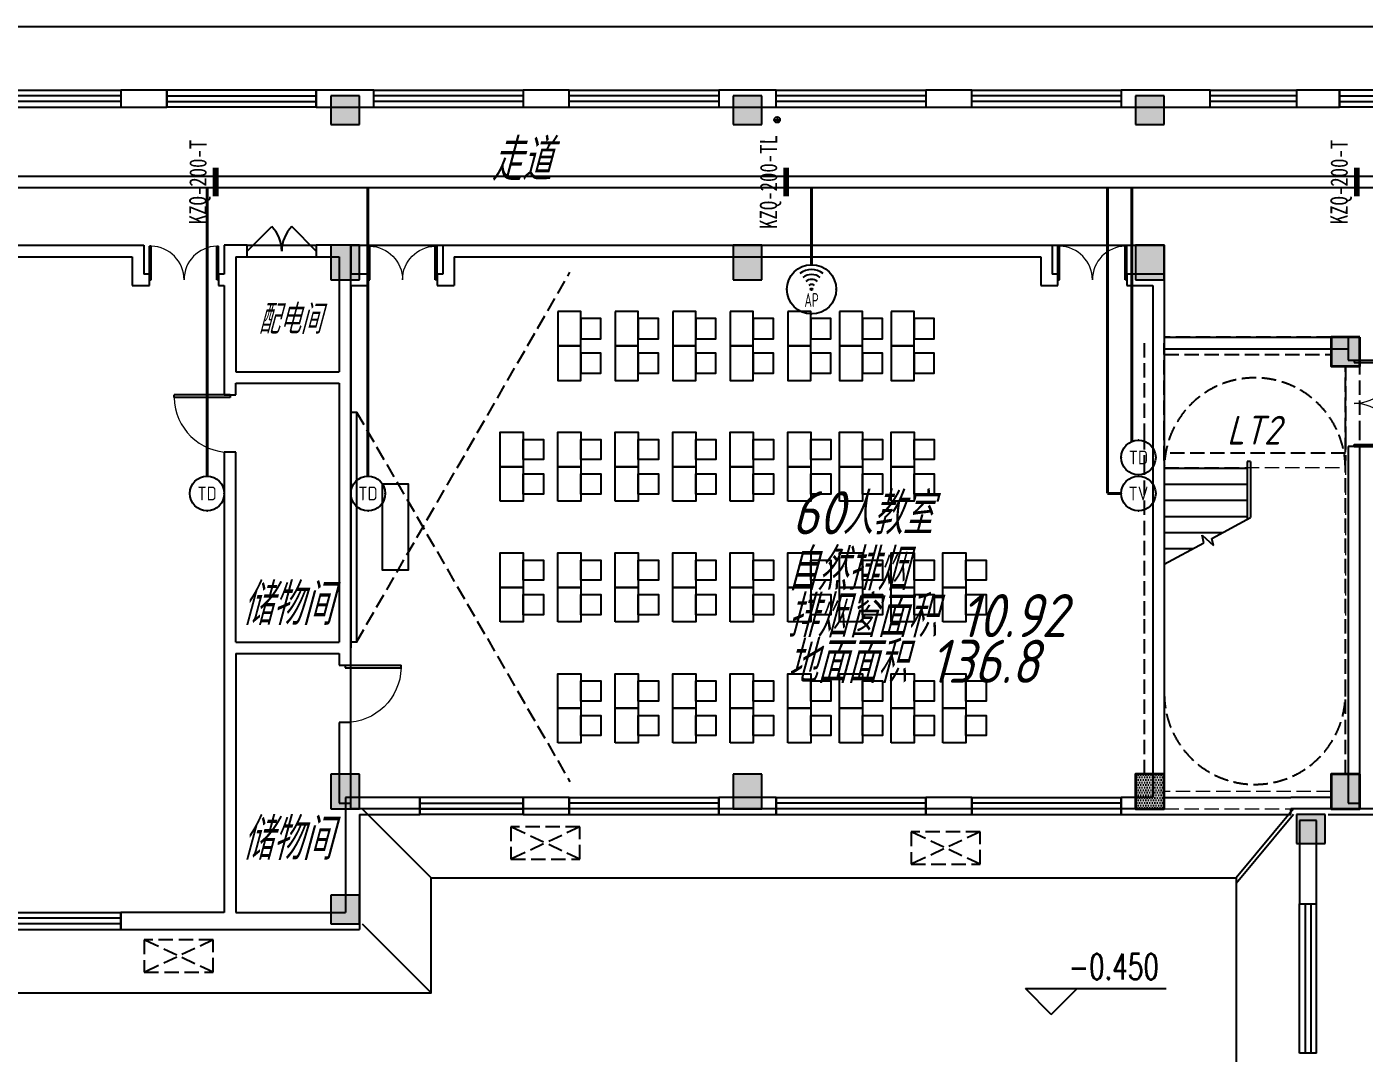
# Model space of a CAD drawing. Extents: x 1333527 to 1855755, y 1020844 to 1581249.
# Drawn here: x 1436238 to 1459502, y 1249821 to 1267671 of the extents above; entities that cross this region are included whole.
import ezdxf
from ezdxf.enums import TextEntityAlignment as Align

# ---------------------------------------------------------------- set-up
doc = ezdxf.new("R2010")
doc.units = 0
doc.header["$LTSCALE"] = 1000
doc.header["$PDSIZE"] = 5
doc.linetypes.add('__DASH', pattern=[0.35, 0.25, -0.1])
doc.linetypes.add('DASH', pattern=[0.35, 0.25, -0.1])
doc.layers.add('1-建筑底图', color=8, linetype='Continuous', plot=False)
for name, color, linetype in [('BEAM', 1, 'Continuous'), ('CABLETRAY_PDS', 4, 'Continuous'), ('EQUIP-通讯', 3, 'Continuous'), ('LTZZ', 7, 'Continuous'), ('WIRE-综合布线', 5, 'Continuous'), ('墙填充', 3, 'Continuous'), ('家具', 8, 'Continuous'), ('建筑-柱子', 9, 'Continuous'), ('建筑-柱子-填充', 8, 'Continuous'), ('抗震支吊架', 2, 'Continuous'), ('排水', 153, 'Continuous')]:
    doc.layers.add(name, color=color, linetype=linetype)
doc.layers.add('砼柱', color=2, linetype='Continuous', lineweight=35)
doc.layers.add('砼梁', color=4, linetype='Continuous', lineweight=18)
doc.styles.add('_TCH_DIM', font='SIMPLEX', dxfattribs={"bigfont": 'GBCBIG'})
doc.styles.add('_TEL_ATTDEF', font='gbenor', dxfattribs={"bigfont": 'gbcbig'})
doc.styles.add('_TEL_DIM', font='SIMPLEX', dxfattribs={"width": 0.8, "height": 3.5, "bigfont": 'HZTXT'})
doc.styles.add('kzcad', font='', dxfattribs={"width": 0.8})
doc.styles.get("Standard").update_dxf_attribs({"font": 'gbeitc.shx', "bigfont": 'gbcbig.shx'})
doc.styles.get('kzcad').set_extended_font_data('SimSun')
doc.linetypes.add('JIEDI', pattern='A,1.25,-0.25,0.25,-0.25,0.625,["/",Standard,S=0.6,R=0,X=0,Y=-0.3],0.625,-0.25,0.25,-0.25', length=4)

# ---------------------------------------------------------------- blocks, each defined once
blk = doc.blocks.new('$equip_U$00000076(win7-PC-hzk)')
blk.add_circle((0, 0.5), 0.5)
for p in [(0, 0.999), (-0.5, 0.5), (0.5, 0.5)]:
    blk.add_point(p)
at = {"color": 7, "style": '_TEL_DIM'}
blk.add_attdef('$TEXT$', text='', height=0.4, dxfattribs=at).set_placement((0, 0.5), align=Align.MIDDLE_CENTER)
at = {"color": 7, "style": '_TEL_DIM', "flags": 1}
for tag in ['A', 'REMARK']:
    blk.add_attdef(tag, text='', height=0.00002, dxfattribs=at).set_placement((0, 0), align=Align.MIDDLE_CENTER)
blk = doc.blocks.new('$equip_U$00000088(win7-PC-hzk)')
blk.add_circle((0, 0.5), 0.5)
for p in [(0, 0.999), (-0.5, 0.5), (0.5, 0.5)]:
    blk.add_point(p)
at = {"color": 7, "style": '_TEL_DIM'}
blk.add_attdef('$TEXT$', text='', height=0.4, dxfattribs=at).set_placement((0, 0.5), align=Align.MIDDLE_CENTER)
at = {"color": 7, "style": '_TEL_DIM', "flags": 1}
for tag in ['A', 'REMARK']:
    blk.add_attdef(tag, text='', height=0.00002, dxfattribs=at).set_placement((0, 0), align=Align.MIDDLE_CENTER)
blk = doc.blocks.new('$equip_U$00000091(win7-PC-hzk)')
for radius in [0.714, 0.0272]:
    blk.add_circle((0, 0), radius)
for radius in [0.571, 0.428, 0.285, 0.143]:
    blk.add_arc((0, 0), radius, 53.7049, 126.2951)
for p in [(0, 0.714), (-0.714, 0), (0.714, 0), (0, -0.714)]:
    blk.add_point(p)
at = {"color": 7, "style": '_TEL_DIM', "flags": 1}
for tag in ['A', 'REMARK']:
    blk.add_attdef(tag, text='', height=0.00002, dxfattribs=at).set_placement((0, 0), align=Align.MIDDLE_CENTER)
at = {"color": 7, "style": '_TEL_DIM', "width": 0.7}
blk.add_attdef('$TEXT$', text='', height=0.4, dxfattribs=at).set_placement((0, -0.31), align=Align.MIDDLE_CENTER)
blk = doc.blocks.new('js')
at = {"layer": '家具', "linetype": 'DASH'}
for points in [[(569568, 805988), (573281, 812418)], [(569568, 809988), (573281, 803558)]]:
    blk.add_lwpolyline(points, dxfattribs=at)
at = {"layer": '家具'}
for points in [[(573068, 811738), (573068, 811138), (573468, 811138), (573468, 811738)], [(574068, 811738), (574068, 811138), (574468, 811138), (574468, 811738)], [(575068, 811738), (575068, 811138), (575468, 811138), (575468, 811738)], [(576068, 811738), (576068, 811138), (576468, 811138), (576468, 811738)], [(577068, 811738), (577068, 811138), (577468, 811138), (577468, 811738)], [(577968, 811738), (577968, 811138), (578368, 811138), (578368, 811738)], [(578868, 811738), (578868, 811138), (579268, 811138), (579268, 811738)], [(573468, 811613), (573468, 811263), (573818, 811263), (573818, 811613)], [(574468, 811613), (574468, 811263), (574818, 811263), (574818, 811613)], [(575468, 811613), (575468, 811263), (575818, 811263), (575818, 811613)], [(576468, 811613), (576468, 811263), (576818, 811263), (576818, 811613)], [(577468, 811613), (577468, 811263), (577818, 811263), (577818, 811613)], [(578368, 811613), (578368, 811263), (578718, 811263), (578718, 811613)], [(579268, 811613), (579268, 811263), (579618, 811263), (579618, 811613)], [(573068, 811138), (573068, 810538), (573468, 810538), (573468, 811138)], [(573468, 811013), (573468, 810663), (573818, 810663), (573818, 811013)], [(574068, 811138), (574068, 810538), (574468, 810538), (574468, 811138)], [(574468, 811013), (574468, 810663), (574818, 810663), (574818, 811013)], [(575068, 811138), (575068, 810538), (575468, 810538), (575468, 811138)], [(575468, 811013), (575468, 810663), (575818, 810663), (575818, 811013)], [(576068, 811138), (576068, 810538), (576468, 810538), (576468, 811138)], [(576468, 811013), (576468, 810663), (576818, 810663), (576818, 811013)], [(577068, 811138), (577068, 810538), (577468, 810538), (577468, 811138)], [(577468, 811013), (577468, 810663), (577818, 810663), (577818, 811013)], [(577968, 811138), (577968, 810538), (578368, 810538), (578368, 811138)], [(578368, 811013), (578368, 810663), (578718, 810663), (578718, 811013)], [(578868, 811138), (578868, 810538), (579268, 810538), (579268, 811138)], [(579268, 811013), (579268, 810663), (579618, 810663), (579618, 811013)], [(569468, 805988), (569468, 809988), (569568, 809988), (569568, 805988)], [(572068, 809038), (572068, 809638), (572468, 809638), (572468, 809038)], [(573068, 809038), (573068, 809638), (573468, 809638), (573468, 809038)], [(574068, 809038), (574068, 809638), (574468, 809638), (574468, 809038)], [(575068, 809038), (575068, 809638), (575468, 809638), (575468, 809038)], [(576068, 809038), (576068, 809638), (576468, 809638), (576468, 809038)], [(577068, 809038), (577068, 809638), (577468, 809638), (577468, 809038)], [(577968, 809038), (577968, 809638), (578368, 809638), (578368, 809038)], [(578868, 809038), (578868, 809638), (579268, 809638), (579268, 809038)], [(572468, 809163), (572468, 809513), (572818, 809513), (572818, 809163)], [(573468, 809163), (573468, 809513), (573818, 809513), (573818, 809163)], [(574468, 809163), (574468, 809513), (574818, 809513), (574818, 809163)], [(575468, 809163), (575468, 809513), (575818, 809513), (575818, 809163)], [(576468, 809163), (576468, 809513), (576818, 809513), (576818, 809163)], [(577468, 809163), (577468, 809513), (577818, 809513), (577818, 809163)], [(578368, 809163), (578368, 809513), (578718, 809513), (578718, 809163)], [(579268, 809163), (579268, 809513), (579618, 809513), (579618, 809163)], [(572068, 808438), (572068, 809038), (572468, 809038), (572468, 808438)], [(572468, 808563), (572468, 808913), (572818, 808913), (572818, 808563)], [(573068, 808438), (573068, 809038), (573468, 809038), (573468, 808438)], [(573468, 808563), (573468, 808913), (573818, 808913), (573818, 808563)], [(574068, 808438), (574068, 809038), (574468, 809038), (574468, 808438)], [(574468, 808563), (574468, 808913), (574818, 808913), (574818, 808563)], [(575068, 808438), (575068, 809038), (575468, 809038), (575468, 808438)], [(575468, 808563), (575468, 808913), (575818, 808913), (575818, 808563)], [(576068, 808438), (576068, 809038), (576468, 809038), (576468, 808438)], [(576468, 808563), (576468, 808913), (576818, 808913), (576818, 808563)], [(577068, 808438), (577068, 809038), (577468, 809038), (577468, 808438)], [(577468, 808563), (577468, 808913), (577818, 808913), (577818, 808563)], [(577968, 808438), (577968, 809038), (578368, 809038), (578368, 808438)], [(578368, 808563), (578368, 808913), (578718, 808913), (578718, 808563)], [(578868, 808438), (578868, 809038), (579268, 809038), (579268, 808438)], [(579268, 808563), (579268, 808913), (579618, 808913), (579618, 808563)], [(570018, 808738), (570468, 808738), (570468, 807238), (570018, 807238)], [(572068, 806938), (572068, 807538), (572468, 807538), (572468, 806938)], [(573068, 806938), (573068, 807538), (573468, 807538), (573468, 806938)], [(574068, 806938), (574068, 807538), (574468, 807538), (574468, 806938)], [(575068, 806938), (575068, 807538), (575468, 807538), (575468, 806938)], [(576068, 806938), (576068, 807538), (576468, 807538), (576468, 806938)], [(577068, 806938), (577068, 807538), (577468, 807538), (577468, 806938)], [(577968, 806938), (577968, 807538), (578368, 807538), (578368, 806938)], [(578868, 806938), (578868, 807538), (579268, 807538), (579268, 806938)], [(579768, 806938), (579768, 807538), (580168, 807538), (580168, 806938)], [(572468, 807063), (572468, 807413), (572818, 807413), (572818, 807063)], [(573468, 807063), (573468, 807413), (573818, 807413), (573818, 807063)], [(574468, 807063), (574468, 807413), (574818, 807413), (574818, 807063)], [(575468, 807063), (575468, 807413), (575818, 807413), (575818, 807063)], [(576468, 807063), (576468, 807413), (576818, 807413), (576818, 807063)], [(577468, 807063), (577468, 807413), (577818, 807413), (577818, 807063)], [(578368, 807063), (578368, 807413), (578718, 807413), (578718, 807063)], [(579268, 807063), (579268, 807413), (579618, 807413), (579618, 807063)], [(580168, 807063), (580168, 807413), (580518, 807413), (580518, 807063)], [(572068, 806338), (572068, 806938), (572468, 806938), (572468, 806338)], [(572468, 806463), (572468, 806813), (572818, 806813), (572818, 806463)], [(573068, 806338), (573068, 806938), (573468, 806938), (573468, 806338)], [(573468, 806463), (573468, 806813), (573818, 806813), (573818, 806463)], [(574068, 806338), (574068, 806938), (574468, 806938), (574468, 806338)], [(574468, 806463), (574468, 806813), (574818, 806813), (574818, 806463)], [(575068, 806338), (575068, 806938), (575468, 806938), (575468, 806338)], [(575468, 806463), (575468, 806813), (575818, 806813), (575818, 806463)], [(576068, 806338), (576068, 806938), (576468, 806938), (576468, 806338)], [(576468, 806463), (576468, 806813), (576818, 806813), (576818, 806463)], [(577068, 806338), (577068, 806938), (577468, 806938), (577468, 806338)], [(577468, 806463), (577468, 806813), (577818, 806813), (577818, 806463)], [(577968, 806338), (577968, 806938), (578368, 806938), (578368, 806338)], [(578368, 806463), (578368, 806813), (578718, 806813), (578718, 806463)], [(578868, 806338), (578868, 806938), (579268, 806938), (579268, 806338)], [(579268, 806463), (579268, 806813), (579618, 806813), (579618, 806463)], [(579768, 806338), (579768, 806938), (580168, 806938), (580168, 806338)], [(580168, 806463), (580168, 806813), (580518, 806813), (580518, 806463)], [(573068, 804838), (573068, 805438), (573468, 805438), (573468, 804838)], [(574068, 804838), (574068, 805438), (574468, 805438), (574468, 804838)], [(575068, 804838), (575068, 805438), (575468, 805438), (575468, 804838)], [(576068, 804838), (576068, 805438), (576468, 805438), (576468, 804838)], [(577068, 804838), (577068, 805438), (577468, 805438), (577468, 804838)], [(577968, 804838), (577968, 805438), (578368, 805438), (578368, 804838)], [(578868, 804838), (578868, 805438), (579268, 805438), (579268, 804838)], [(579768, 804838), (579768, 805438), (580168, 805438), (580168, 804838)], [(573468, 804963), (573468, 805313), (573818, 805313), (573818, 804963)], [(574468, 804963), (574468, 805313), (574818, 805313), (574818, 804963)], [(575468, 804963), (575468, 805313), (575818, 805313), (575818, 804963)], [(576468, 804963), (576468, 805313), (576818, 805313), (576818, 804963)], [(577468, 804963), (577468, 805313), (577818, 805313), (577818, 804963)], [(578368, 804963), (578368, 805313), (578718, 805313), (578718, 804963)], [(579268, 804963), (579268, 805313), (579618, 805313), (579618, 804963)], [(580168, 804963), (580168, 805313), (580518, 805313), (580518, 804963)], [(573068, 804238), (573068, 804838), (573468, 804838), (573468, 804238)], [(573468, 804363), (573468, 804713), (573818, 804713), (573818, 804363)], [(574068, 804238), (574068, 804838), (574468, 804838), (574468, 804238)], [(574468, 804363), (574468, 804713), (574818, 804713), (574818, 804363)], [(575068, 804238), (575068, 804838), (575468, 804838), (575468, 804238)], [(575468, 804363), (575468, 804713), (575818, 804713), (575818, 804363)], [(576068, 804238), (576068, 804838), (576468, 804838), (576468, 804238)], [(576468, 804363), (576468, 804713), (576818, 804713), (576818, 804363)], [(577068, 804238), (577068, 804838), (577468, 804838), (577468, 804238)], [(577468, 804363), (577468, 804713), (577818, 804713), (577818, 804363)], [(577968, 804238), (577968, 804838), (578368, 804838), (578368, 804238)], [(578368, 804363), (578368, 804713), (578718, 804713), (578718, 804363)], [(578868, 804238), (578868, 804838), (579268, 804838), (579268, 804238)], [(579268, 804363), (579268, 804713), (579618, 804713), (579618, 804363)], [(579768, 804238), (579768, 804838), (580168, 804838), (580168, 804238)], [(580168, 804363), (580168, 804713), (580518, 804713), (580518, 804363)]]:
    blk.add_lwpolyline(points, close=True, dxfattribs=at)
blk = doc.blocks.new('ng')
at = {"layer": '排水'}
for p, q in [((345991, 781358), (346091, 781358)), ((346041, 781408), (346041, 781308))]:
    blk.add_line(p, q, dxfattribs=at)
blk.add_circle((346041, 781358), 50, dxfattribs=at)
blk = doc.blocks.new('A$C4670417C')
at = {"layer": '建筑-柱子-填充'}
for points in [[(81850, 90300), (81350, 90300), (81350, 89800), (81850, 89800)], [(88850, 90300), (88350, 90300), (88350, 89800), (88850, 89800)], [(95850, 90300), (95350, 90300), (95350, 89800), (95850, 89800)], [(81850, 87700), (81350, 87700), (81350, 87100), (81850, 87100)], [(88850, 87700), (88350, 87700), (88350, 87100), (88850, 87100)], [(95850, 87700), (95350, 87700), (95350, 87100), (95850, 87100)], [(99250, 86100), (98750, 86100), (98750, 85600), (99250, 85600)], [(81850, 78500), (81350, 78500), (81350, 77900), (81850, 77900)], [(88850, 78500), (88350, 78500), (88350, 77900), (88850, 77900)], [(95850, 78500), (95350, 78500), (95350, 77900), (95850, 77900)], [(99250, 78500), (98750, 78500), (98750, 77900), (99250, 77900)], [(98650, 77800), (98150, 77800), (98150, 77300), (98650, 77300)], [(81850, 76400), (81350, 76400), (81350, 75900), (81850, 75900)]]:
    blk.add_hatch(color=256, dxfattribs=at).paths.add_polyline_path(points)
at = {"layer": '建筑-柱子'}
for p, q in [((81850, 90300), (81350, 90300)), ((81350, 90300), (81350, 89800)), ((81850, 89800), (81850, 90300)), ((88850, 90300), (88350, 90300)), ((88350, 90300), (88350, 89800)), ((88850, 89800), (88850, 90300)), ((95850, 90300), (95350, 90300)), ((95350, 90300), (95350, 89800)), ((95850, 89800), (95850, 90300)), ((81350, 89800), (81850, 89800)), ((88350, 89800), (88850, 89800)), ((95350, 89800), (95850, 89800)), ((81850, 87700), (81350, 87700)), ((81350, 87700), (81350, 87100)), ((81850, 87100), (81850, 87700)), ((88850, 87700), (88350, 87700)), ((88350, 87700), (88350, 87100)), ((88850, 87100), (88850, 87700)), ((95850, 87700), (95350, 87700)), ((95350, 87700), (95350, 87100)), ((95850, 87100), (95850, 87700)), ((81350, 87100), (81850, 87100)), ((88350, 87100), (88850, 87100)), ((95350, 87100), (95850, 87100)), ((99250, 86100), (98750, 86100)), ((98750, 86100), (98750, 85600)), ((99250, 85600), (99250, 86100)), ((98750, 85600), (99250, 85600)), ((81850, 78500), (81350, 78500)), ((81350, 78500), (81350, 77900)), ((81850, 77900), (81850, 78500)), ((88850, 78500), (88350, 78500)), ((88350, 78500), (88350, 77900)), ((88850, 77900), (88850, 78500)), ((95850, 78500), (95350, 78500)), ((95350, 78500), (95350, 77900)), ((95850, 77900), (95850, 78500)), ((99250, 78500), (98750, 78500)), ((98750, 78500), (98750, 77900)), ((99250, 77900), (99250, 78500)), ((81350, 77900), (81850, 77900)), ((88350, 77900), (88850, 77900)), ((95350, 77900), (95850, 77900)), ((98650, 77800), (98150, 77800)), ((98150, 77800), (98150, 77300)), ((98650, 77300), (98650, 77800)), ((98750, 77900), (99250, 77900)), ((98150, 77300), (98650, 77300)), ((81850, 76400), (81350, 76400)), ((81350, 76400), (81350, 75900)), ((81850, 75900), (81850, 76400)), ((81350, 75900), (81850, 75900))]:
    blk.add_line(p, q, dxfattribs=at)
blk = doc.blocks.new('LT2')
at = {"layer": '墙填充'}
h = blk.add_hatch(dxfattribs=at)
h.set_pattern_fill('DOTS', color=256, scale=28)
h.set_pattern_definition([(0, (-2557709.166, -1281074.354), (22.225, 44.45), [0, -44.45])])
h.paths.add_polyline_path([(32415, -636635), (31915, -636635), (31915, -637235), (32415, -637235)])
at = {"layer": 'BEAM', "linetype": 'DASH'}
for p, q in [((35315, -629035), (32415, -629035)), ((32065, -629135), (32065, -630735)), ((32415, -630735), (32415, -629135)), ((32415, -629335), (35315, -629335)), ((35565, -629535), (35565, -630735)), ((35815, -630735), (35815, -629535)), ((32065, -630735), (32065, -631175)), ((32415, -631175), (32415, -630735)), ((35565, -630735), (35565, -631175)), ((35815, -631175), (35815, -630735)), ((35565, -631050), (32415, -631050)), ((32065, -631175), (32065, -633935)), ((35815, -633935), (35815, -631175)), ((32065, -633935), (32065, -636635)), ((35815, -636635), (35815, -633935))]:
    blk.add_line(p, q, dxfattribs=at)
at = {"layer": '砼柱', "lineweight": 35}
for points in [[(35815, -629035), (35315, -629035), (35315, -629535), (35815, -629535)], [(32415, -636635), (31915, -636635), (31915, -637235), (32415, -637235)], [(35815, -636635), (35315, -636635), (35315, -637235), (35815, -637235)]]:
    blk.add_lwpolyline(points, close=True, dxfattribs=at)
at = {"layer": '砼梁', "linetype": 'DASH', "lineweight": 18}
for p, q in [((32415, -633935), (32415, -631175)), ((32415, -631300), (35565, -631300)), ((35565, -631175), (35565, -633935)), ((32415, -636635), (32415, -633935)), ((35565, -633935), (35565, -636635)), ((35315, -636935), (32415, -636935)), ((32415, -637235), (35315, -637235))]:
    blk.add_line(p, q, dxfattribs=at)
blk = doc.blocks.new('A$C7F8E3BC1')
at = {"layer": 'LTZZ'}
blk.add_blockref('LT2', (-35815, 637235), dxfattribs=at)
blk = doc.blocks.new('$WINLIB2D$00000001')
at = {"color": 0}
for points in [[(-0.5, 0.5), (-0.5, -0.5)], [(-0.5, 0.5), (0.5, 0.5)], [(0.5, -0.5), (0.5, 0.5)], [(0.5, 0.1667), (-0.5, 0.1667)], [(0.5, -0.1667), (-0.5, -0.1667)], [(-0.5, -0.5), (0.5, -0.5)]]:
    blk.add_lwpolyline(points, dxfattribs=at)
blk = doc.blocks.new('$DorLib2D$00000002')
for p, q in [((-0.5, 0), (-0.5, 0.4875)), ((-0.475, 0.4875), (-0.5, 0.4875)), ((-0.475, 0), (-0.475, 0.4875)), ((0.475, 0), (0.475, 0.4875)), ((0.475, 0.4875), (0.5, 0.4875)), ((0.5, 0), (0.5, 0.4875)), ((-0.5, 0), (-0.475, 0)), ((0.5, 0), (0.475, 0))]:
    blk.add_line(p, q)
at = {"lineweight": 13}
for centre, start, end in [((-0.4875, 0), 0, 88.53072), ((0.4875, 0), 91.46928, 180)]:
    blk.add_arc(centre, 0.4875, start, end, dxfattribs=at)
blk = doc.blocks.new('$DorLib2D$00000116')
at = {"color": 0}
for p, q in [((-0.5, 0), (-0.146, 0.354)), ((0.5, 0), (0.146, 0.354))]:
    blk.add_line(p, q, dxfattribs=at)
for centre, start, end in [((-0.5, 0), 0, 45), ((0.5, 0), 135, 180)]:
    blk.add_arc(centre, 0.5, start, end, dxfattribs=at)
blk = doc.blocks.new('$DorLib2D$00000001')
for p, q in [((0.45, 0.975), (0.5, 0.975)), ((0.45, 0), (0.45, 0.975)), ((0.5, 0), (0.5, 0.975)), ((0.5, 0), (0.45, 0))]:
    blk.add_line(p, q)
at = {"lineweight": 13}
blk.add_arc((0.475, 0), 0.975, 91.4693, 180, dxfattribs=at)
blk = doc.blocks.new('1-一层建筑底图')
at = {"layer": '1-建筑底图', "color": 8}
for p, q in [((79800, 89700), (79000, 89700)), ((79000, 89700), (79000, 89400)), ((79800, 89400), (79800, 89700)), ((83400, 89700), (82400, 89700)), ((82400, 89700), (82400, 89400)), ((83400, 89400), (83400, 89700)), ((86800, 89700), (86000, 89700)), ((86000, 89700), (86000, 89400)), ((86800, 89400), (86800, 89700)), ((90400, 89700), (89400, 89700)), ((89400, 89700), (89400, 89400)), ((90400, 89400), (90400, 89700)), ((93800, 89700), (93000, 89700)), ((93000, 89700), (93000, 89400)), ((93800, 89400), (93800, 89700)), ((97950, 89700), (96400, 89700)), ((96400, 89700), (96400, 89400)), ((97950, 89400), (97950, 89700)), ((100200, 89700), (99450, 89700)), ((99450, 89700), (99450, 89400)), ((100200, 89400), (100200, 89700)), ((79000, 89400), (79800, 89400)), ((82400, 89400), (83400, 89400)), ((86000, 89400), (86800, 89400)), ((89400, 89400), (90400, 89400)), ((93000, 89400), (93800, 89400)), ((96400, 89400), (97950, 89400)), ((99450, 89400), (100200, 89400)), ((64100, 87000), (79400, 87000)), ((64300, 86800), (79200, 86800)), ((79200, 86800), (79200, 86300)), ((79400, 87000), (79400, 86500)), ((80800, 87000), (80800, 86500)), ((81200, 87000), (80800, 87000)), ((81000, 86800), (81000, 86400)), ((81000, 86800), (81200, 86800)), ((81200, 86800), (81200, 87000)), ((81200, 87000), (82400, 87000)), ((81200, 86800), (82400, 86800)), ((83000, 87000), (82400, 87000)), ((82400, 87000), (82400, 86800)), ((82400, 86800), (82800, 86800)), ((82800, 86800), (82800, 86400)), ((83000, 87000), (83000, 86500)), ((84600, 87000), (95200, 87000)), ((84600, 87000), (84600, 86500)), ((84800, 86800), (95000, 86800)), ((84800, 86800), (84800, 86500)), ((95000, 86800), (95000, 86300)), ((95200, 87000), (95200, 86500)), ((79500, 86500), (79400, 86500)), ((79500, 86300), (79500, 86500)), ((80800, 86500), (80700, 86500)), ((80700, 86500), (80700, 86300)), ((81000, 86400), (81000, 84800)), ((82800, 86400), (82800, 84800)), ((83300, 86500), (83000, 86500)), ((83300, 86300), (83300, 86500)), ((84600, 86500), (84500, 86500)), ((84500, 86500), (84500, 86300)), ((84800, 86500), (84800, 86500)), ((84800, 86500), (84800, 86300)), ((95300, 86500), (95200, 86500)), ((95300, 86300), (95300, 86500)), ((97150, 86500), (96500, 86500)), ((96500, 86500), (96500, 86300)), ((97150, 86500), (97150, 85300)), ((79200, 86300), (79500, 86300)), ((80700, 86300), (80800, 86300)), ((80800, 86300), (80800, 84700)), ((83000, 86300), (83300, 86300)), ((83000, 86300), (83000, 84700)), ((84500, 86300), (84700, 86300)), ((84700, 86300), (84800, 86300)), ((95000, 86300), (95300, 86300)), ((96500, 86300), (96950, 86300)), ((96950, 86300), (96950, 85300)), ((97150, 85400), (100350, 85400)), ((100350, 85400), (100350, 85000)), ((100550, 85400), (100350, 85400)), ((100550, 85000), (100550, 85400)), ((96950, 85300), (96950, 77400)), ((97150, 85300), (97150, 77400)), ((97150, 85200), (100350, 85200)), ((100350, 85000), (100550, 85000)), ((80800, 84700), (80800, 84400)), ((81000, 84800), (82800, 84800)), ((83000, 84700), (83000, 79999.7)), ((81000, 84600), (82800, 84600)), ((81000, 84400), (81000, 84600)), ((82800, 84600), (82800, 80099.7)), ((80800, 84400), (81000, 84400)), ((81000, 83400), (80800, 83400)), ((80800, 83400), (80800, 79999.7)), ((81000, 80099.7), (81000, 83400)), ((100550, 83500), (100350, 83500)), ((100350, 83500), (100350, 77300)), ((100550, 77300), (100550, 83500)), ((97150, 83120), (97150, 81455.9)), ((98590, 83120), (97150, 83120)), ((98590, 83240), (98590, 82231.8)), ((98650, 83240), (98590, 83240)), ((98650, 83240), (98650, 82264.1)), ((98650, 83120), (98650, 82264.1)), ((98590, 82840), (97150, 82840)), ((98590, 82560), (97150, 82560)), ((98590, 82280), (97150, 82280)), ((97979.1, 81902.6), (98650, 82264.1)), ((98159.8, 82000), (97150, 82000)), ((97838.5, 81826.9), (97807.4, 81958.2)), ((97807.4, 81958.2), (98008.3, 81779.4)), ((98008.3, 81779.4), (97979.1, 81902.6)), ((97150, 81455.9), (97838.5, 81826.9)), ((97640.2, 81720), (97150, 81720)), ((81000, 80099.7), (82800, 80099.7)), ((80800, 79999.7), (80800, 75400)), ((81000, 79899.7), (82800, 79899.7)), ((81000, 79899.7), (81000, 75400)), ((82800, 79899.7), (82800, 79699.7)), ((83000, 79699.7), (83000, 79999.7)), ((82800, 79699.7), (83000, 79699.7)), ((83000, 78699.7), (82800, 78699.7)), ((82800, 78699.7), (82800, 77300)), ((83000, 77300), (83000, 78699.7)), ((82800, 77300), (83000, 77300)), ((82910, 77400), (82910, 75400)), ((84200, 77400), (82910, 77400)), ((84200, 77100), (84200, 77400)), ((86800, 77400), (86000, 77400)), ((86000, 77400), (86000, 77100)), ((86800, 77100), (86800, 77400)), ((90400, 77400), (89400, 77400)), ((89400, 77400), (89400, 77100)), ((90400, 77100), (90400, 77400)), ((93800, 77400), (93000, 77400)), ((93000, 77400), (93000, 77100)), ((93800, 77100), (93800, 77400)), ((96950, 77400), (96400, 77400)), ((96400, 77400), (96400, 77100)), ((97150, 77400), (99350, 77400)), ((100050, 77400), (99350, 77400)), ((100050, 77200), (100050, 77400)), ((100350, 77300), (100550, 77300)), ((83150, 77100), (83150, 75100)), ((83150, 77100), (84200, 77100)), ((83200, 77200), (84400, 76000)), ((86000, 77100), (86800, 77100)), ((89400, 77100), (90400, 77100)), ((93000, 77100), (93800, 77100)), ((96400, 77100), (97050, 77100)), ((97050, 77100), (99350, 77100)), ((99400, 77200), (98402.3, 76000)), ((99400, 77100), (98402.3, 75900)), ((99350, 77100), (99350, 77200)), ((100050, 77200), (99350, 77200)), ((100000, 77100), (103050, 77100)), ((103050, 77200), (100400, 77200)), ((99500, 77000), (99500, 75550)), ((99800, 77000), (99500, 77000)), ((99800, 75550), (99800, 77000)), ((80800, 75400), (79000, 75400)), ((79000, 75400), (79000, 75100)), ((81000, 75400), (82910, 75400)), ((99500, 75550), (99800, 75550)), ((83200, 75200), (84400, 74000)), ((79000, 75100), (80900, 75100)), ((80900, 75100), (83150, 75100)), ((95183.6, 73624.2), (94733.6, 74074.2)), ((94733.6, 74074.2), (97184.6, 74074.2)), ((95183.6, 73624.2), (95633.6, 74074.2))]:
    blk.add_line(p, q, dxfattribs=at)
at = {"layer": '1-建筑底图', "color": 8, "linetype": '__DASH'}
blk.add_line((100300, 77800), (100300, 84900), dxfattribs=at)
at = {"layer": '1-建筑底图', "color": 8, "linetype": 'DASH'}
for p, q in [((86986.6, 76886.4), (85786.6, 76323.9)), ((86986.6, 76323.9), (85786.6, 76886.4)), ((93947.6, 76799.1), (92747.6, 76236.6)), ((93947.6, 76236.6), (92747.6, 76799.1)), ((80607, 74920.1), (79407, 74357.6)), ((80607, 74357.6), (79407, 74920.1))]:
    blk.add_line(p, q, dxfattribs=at)
at = {"layer": '1-建筑底图', "color": 8}
for points in [[(104600, 63100), (104600, 76000), (111600, 76000), (111600, 78700), (112200, 78700), (112200, 88200), (111600, 88200), (111600, 90800), (58100, 90800)], [(9600, 67800), (9600, 74000), (48093.4, 74000), (48093.4, 74500), (54186.6, 74500), (54186.6, 74000), (84400, 74000), (84400, 76000), (98400, 76000), (98400, 63100)]]:
    blk.add_lwpolyline(points, dxfattribs=at)
blk.add_lwpolyline([(83000, 87000), (97150, 87000), (97150, 77200), (83000, 77200)], close=True, dxfattribs=at)
at = {"layer": '1-建筑底图', "color": 8, "linetype": 'DASH'}
for points in [[(86986.6, 76886.4), (85786.6, 76886.4), (85786.6, 76323.9), (86986.6, 76323.9)], [(93947.6, 76799.1), (92747.6, 76799.1), (92747.6, 76236.6), (93947.6, 76236.6)], [(80607, 74920.1), (79407, 74920.1), (79407, 74357.6), (80607, 74357.6)]]:
    blk.add_lwpolyline(points, close=True, dxfattribs=at)
for centre, start, end in [((98725, 83120), 0, 180), ((98725, 79200), 180, 0)]:
    blk.add_arc(centre, 1575, start, end, dxfattribs=at)
at = {"layer": '1-建筑底图', "color": 8}
for name, p in [('A$C4670417C', (1300, -700)), ('ng', (-255625.9, -692175.6)), ('js', (-486468.2, -725888.4)), ('A$C7F8E3BC1', (100550, 77200))]:
    blk.add_blockref(name, p, dxfattribs=at)
at = {"layer": '1-建筑底图', "color": 8, "yscale": -300, "zscale": 300}
for p, xscale in [((77700, 89550), 2600), ((81100, 89550), -2600), ((84700, 89550), 2600), ((88100, 89550), 2600), ((91700, 89550), 2600), ((95100, 89550), 2600), ((98700, 89550), 1500), ((101500, 89550), -2600)]:
    blk.add_blockref('$WINLIB2D$00000001', p, dxfattribs=dict(at, xscale=xscale))
at = {"layer": '1-建筑底图', "color": 8}
for name, p, xscale, yscale, zscale, rotation in [('$DorLib2D$00000116', (81800, 86900), 1200, 1200, 200, 1.527120908666336e-08), ('$DorLib2D$00000002', (80100, 86400), -1200, -1200, 200, 179.9999999822117), ('$DorLib2D$00000002', (83900, 86400), -1200, 1200, 200, 1.77869718953616e-08), ('$DorLib2D$00000002', (95900, 86400), -1200, -1200, 200, 179.9999999822131), ('$DorLib2D$00000002', (100450, 84250), 1500, 1500, 200, 269.9999999947031), ('$DorLib2D$00000001', (80900, 83900), -1000, -1000, 200, 270.000000000387), ('$DorLib2D$00000001', (82900, 79199.7), -1000, 1000, 200, 270.000000000793), ('$WINLIB2D$00000001', (85100, 77250), -1800, -300, 300, 1.572885821587988e-08), ('$WINLIB2D$00000001', (88100, 77250), 2600, 300, 300, 1.572890952194288e-08), ('$WINLIB2D$00000001', (91700, 77250), 2600, 300, 300, 1.572890952194288e-08), ('$WINLIB2D$00000001', (95100, 77250), 2600, 300, 300, 1.572890952194288e-08), ('$WINLIB2D$00000001', (77700, 75250), 2600, 300, 300, 1.248150601583938e-08), ('$WINLIB2D$00000001', (99650, 74250), 2600, -300, 300, 90)]:
    blk.add_blockref(name, p, dxfattribs=dict(at, xscale=xscale, yscale=yscale, zscale=zscale, rotation=rotation))
for s, height, p in [('走道', 723.4, (85444.8, 88124.4)), ('配电间', 506.38, (81391.9, 85459.3)), ('LT2', 500, (98238, 83534.2)), ('60', 750, (90671.8, 81972.9)), ('人教室', 723.4, (91546.8, 81972.9)), ('自然排烟', 723.4, (90585.6, 81001.7)), ('储物间', 723.4, (81108.3, 80394.5)), ('排烟窗面积', 723.4, (90585.6, 80185.4)), ('10.92', 750, (93593.6, 80185.4)), ('地面面积', 723.4, (90585.6, 79389.7)), ('136.8', 750, (93067, 79389.7)), ('储物间', 723.4, (81108.3, 76312.4))]:
    blk.add_text(s, height=height, dxfattribs=at).set_placement(p)
at = {"layer": '1-建筑底图', "color": 8, "style": '_TCH_DIM', "width": 0.705882}
blk.add_text('-0.450', height=446.25, dxfattribs=at).set_placement((95489.6, 74231.7))

msp = doc.modelspace()

# ---------------------------------------------------------------- linework, layer by layer
at = {"layer": 'CABLETRAY_PDS'}
for p, q in [((1419074, 1265071), (1459974, 1265071)), ((1459974, 1264871), (1419074, 1264871))]:
    msp.add_line(p, q, dxfattribs=at)
at = {"layer": 'WIRE-综合布线', "linetype": 'Continuous', "const_width": 52.5}
for points in [[(1439374, 1259854), (1439374, 1264871)], [(1442173, 1259854), (1442173, 1264871)], [(1449889, 1263533), (1449889, 1264871)], [(1455035, 1264871), (1455035, 1259555)], [(1455462, 1260459), (1455462, 1264871)], [(1455035, 1259555), (1455274, 1259555)]]:
    msp.add_lwpolyline(points, dxfattribs=at)
at = {"layer": '抗震支吊架', "color": 2, "const_width": 100}
for points in [[(1439524, 1264721), (1439524, 1265221)], [(1449449, 1264721), (1449449, 1265221)], [(1459374, 1264721), (1459374, 1265221)]]:
    msp.add_lwpolyline(points, dxfattribs=at)

# ---------------------------------------------------------------- block references
at = {"layer": '1-建筑底图'}
msp.add_blockref('1-一层建筑底图', (1358874, 1176871), dxfattribs=at)
at = {"layer": 'EQUIP-通讯', "linetype": 'JIEDI'}
ref = msp.add_blockref('$equip_U$00000091(win7-PC-hzk)', (1449889, 1263105), dxfattribs=dict(at, xscale=600, yscale=600, zscale=600))
ref.add_attrib('$TEXT$', 'AP', dxfattribs={"layer": '0', "color": 7, "height": 240, "style": '_TEL_ATTDEF', "width": 0.7}).set_placement((1449889, 1262919), align=Align.MIDDLE_CENTER)
ref = msp.add_blockref('$equip_U$00000076(win7-PC-hzk)', (1455874, 1260181), dxfattribs=dict(at, xscale=600, yscale=600, zscale=600, rotation=90))
ref.add_attrib('$TEXT$', 'TD', dxfattribs={"layer": '0', "color": 7, "height": 240, "style": '_TEL_ATTDEF'}).set_placement((1455574, 1260181), align=Align.MIDDLE_CENTER)
ref = msp.add_blockref('$equip_U$00000076(win7-PC-hzk)', (1439074, 1259555), dxfattribs=dict(at, xscale=600, yscale=600, zscale=600, rotation=270))
ref.add_attrib('$TEXT$', 'TD', dxfattribs={"layer": '0', "color": 7, "height": 240, "style": '_TEL_ATTDEF'}).set_placement((1439374, 1259555), align=Align.MIDDLE_CENTER)
ref = msp.add_blockref('$equip_U$00000076(win7-PC-hzk)', (1441874, 1259555), dxfattribs=dict(at, xscale=600, yscale=600, zscale=600, rotation=270))
ref.add_attrib('$TEXT$', 'TD', dxfattribs={"layer": '0', "color": 7, "height": 240, "style": '_TEL_ATTDEF'}).set_placement((1442173, 1259555), align=Align.MIDDLE_CENTER)
ref = msp.add_blockref('$equip_U$00000088(win7-PC-hzk)', (1455874, 1259555), dxfattribs=dict(at, xscale=600, yscale=600, zscale=600, rotation=90))
ref.add_attrib('$TEXT$', 'TV', dxfattribs={"layer": '0', "color": 7, "height": 240, "style": '_TEL_ATTDEF'}).set_placement((1455574, 1259555), align=Align.MIDDLE_CENTER)

# ---------------------------------------------------------------- texts
at = {"layer": '抗震支吊架', "color": 2, "style": 'kzcad', "width": 0.8}
for s, p in [('KZQ-200-T', (1439364, 1264971)), ('KZQ-200-TL', (1449289, 1264971)), ('KZQ-200-T', (1459214, 1264971))]:
    msp.add_text(s, height=300, rotation=89.8854, dxfattribs=at).set_placement(p, align=Align.CENTER)

doc.saveas('drawing.dxf')
